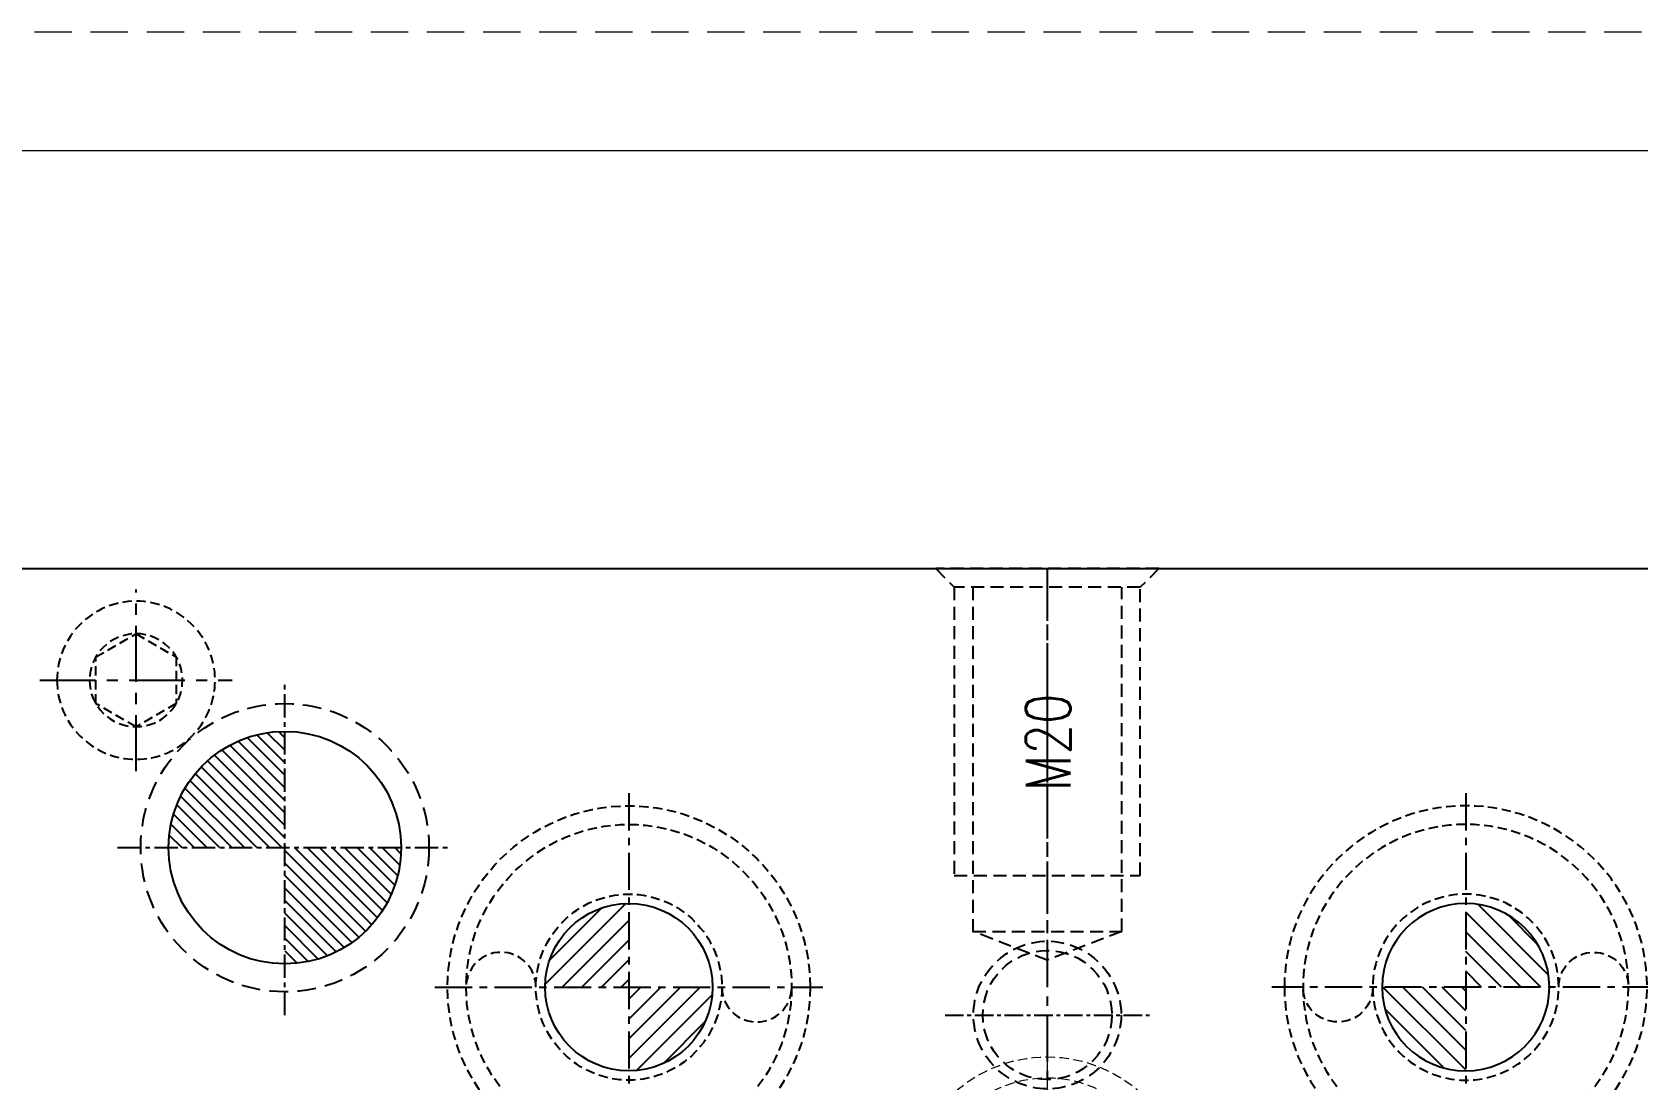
# Model space of a CAD drawing. Header units: millimetres. Extents: x 23490 to 24685, y -23248 to -22403.
# Drawn here: x 23963.1 to 24135.8, y -22515.5 to -22402.8 of the extents above; entities that cross this region are included whole.
import ezdxf

# ---------------------------------------------------------------- set-up
doc = ezdxf.new("R2010")
doc.units = ezdxf.units.MM
doc.header["$LTSCALE"] = 8
for name, pattern in [('CENTER', [2, 1.25, -0.25, 0.25, -0.25]), ('DASHED', [0.75, 0.5, -0.25]), ('HIDDEN', [0.375, 0.25, -0.125]), ('HIDDEN2', [0.1875, 0.125, -0.0625])]:
    doc.linetypes.add(name, pattern=pattern)
for name, color, linetype in [('cen', 1, 'CENTER'), ('CL', 1, 'Continuous'), ('GE', 214, 'Continuous'), ('ha', 8, 'Continuous'), ('hidden', 4, 'HIDDEN'), ('m', 144, 'HIDDEN2'), ('PIN', 5, 'Continuous'), ('SPRING', 7, 'Continuous')]:
    doc.layers.add(name, color=color, linetype=linetype)
doc.layers.add('dim', color=3, linetype='Continuous', lineweight=15)
doc.layers.add('MBOM-ASSIS-LAYER', color=71, linetype='Continuous', lineweight=9)
doc.styles.add('ROMANS', font='ROMANS.shx', dxfattribs={"height": 5, "bigfont": 'chineset.shx'})
doc.styles.get("Standard").update_dxf_attribs({"font": 'txt.shx', "width": 0.8, "bigfont": 'chineset.shx'})

# ---------------------------------------------------------------- blocks, each defined once
blk = doc.blocks.new('10')
at = {"layer": 'cen', "ltscale": 0.6}
for p, q in [((0, 9.76), (0, -9.76)), ((-10.35, 0), (10.35, 0))]:
    blk.add_line(p, q, dxfattribs=at)
at = {"layer": 'm'}
blk.add_lwpolyline([(0, 5), (-4.33, 2.5), (-4.33, -2.5), (0, -5), (4.33, -2.5), (4.33, 2.5)], close=True, dxfattribs=at)
for radius in [8.5, 5]:
    blk.add_circle((0, 0), radius, dxfattribs=at)
blk = doc.blocks.new('20130710.085903')
at = {"layer": 'PIN', "linetype": 'Continuous'}
h = blk.add_hatch(dxfattribs=at)
h.set_pattern_fill('ANSI31', color=256, scale=12, style=0)
h.set_pattern_definition([(45, (2414.86, 305.4585), (-1.0606602, 1.0606602), [])])
h.paths.add_polyline_path([(0, 0), (0, 9, 0.414214), (-9, 0)])
h.paths.add_polyline_path([(9, 0), (0, 0), (0, -9, 0.414214)])
blk.add_circle((0, 0), 9, dxfattribs=at)
at = {"layer": 'SPRING', "linetype": 'CENTER', "ltscale": 0.4}
for p, q in [((0, 20.85), (0, -20.85)), ((-20.85, 0), (20.85, 0))]:
    blk.add_line(p, q, dxfattribs=at)
at = {"layer": 'SPRING', "linetype": 'HIDDEN', "ltscale": 0.5}
for radius in [19.5, 17.5, 10]:
    blk.add_circle((0, 0), radius, dxfattribs=at)
for centre, start, end in [((-13.75, 0), 0, 180), ((13.75, 0), 180, 0)]:
    blk.add_arc(centre, 3.75, start, end, dxfattribs=at)
blk = doc.blocks.new('20160815.170155')
at = {"layer": 'GE', "lineweight": 13}
h = blk.add_hatch(dxfattribs=at)
h.set_pattern_fill('ANSI31', color=256, scale=4, style=0)
h.set_pattern_definition([(315, (26687.59036, -19615.64165), (-0.3535533906, -0.3535533906), [])])
h.paths.add_polyline_path([(0, 0), (0, -8, -0.414214), (-8, 0)])
h.paths.add_polyline_path([(0, 8, -0.414214), (8, 0), (0, 0)])
at = {"layer": 'GE', "linetype": 'CENTER', "lineweight": 13, "ltscale": 5}
for p, q in [((0, 18), (0, -18)), ((18, 0), (-18, 0))]:
    blk.add_line(p, q, dxfattribs=at)
at = {"layer": 'GE', "linetype": 'HIDDEN2', "lineweight": 13}
for radius in [15, 12.75, 9.5, 8]:
    blk.add_circle((0, 0), radius, dxfattribs=at)
at = {"layer": 'GE', "lineweight": 13, "style": 'ROMANS', "width": 0.75}
for s, p in [('G', (-5.03, 1.24)), ('E', (1.62, -5.58))]:
    blk.add_text(s, height=4.34, dxfattribs=at).set_placement(p)
blk = doc.blocks.new('20100617.142056')
at = {"layer": 'MBOM-ASSIS-LAYER', "linetype": 'DASHED'}
blk.add_line((0, 841), (-1189, 841), dxfattribs=at)
at = {"layer": 'MBOM-ASSIS-LAYER'}
blk.add_line((-12.7, 828.3), (-1176.3, 828.3), dxfattribs=at)

msp = doc.modelspace()

# ---------------------------------------------------------------- hatches: boundary and pattern name
at = {"layer": 'ha'}
h = msp.add_hatch(dxfattribs=at)
h.set_pattern_fill('ANSI31', color=256, scale=0.3, style=0)
h.set_pattern_definition([(315, (23776.3678, -22426.3868), (-0.6735192, -0.6735192), [])])
h.paths.add_polyline_path([(23990.3, -22490.491), (23977.8, -22490.491, -0.4142136), (23990.3, -22477.991)])
h.paths.add_polyline_path([(23990.3, -22502.991), (23990.3, -22490.491), (24002.8, -22490.491, -0.4142136)])
h.paths.add_polyline_path([(24154.3, -22490.491), (24141.8, -22490.491, -0.4142136), (24154.3, -22477.991)])
h.paths.add_polyline_path([(24154.3, -22502.991), (24154.3, -22490.491), (24166.8, -22490.491, -0.4142136)])

# ---------------------------------------------------------------- linework, layer by layer
msp.add_line((23900.3, -22460.491), (24244.3, -22460.491))
at = {"color": 8, "linetype": 'HIDDEN', "ltscale": 0.7}
for p, q in [((24084.3, -22460.491), (24060.3, -22460.491)), ((24060.3, -22460.491), (24062.3, -22462.491)), ((24072.3, -22460.491), (24072.3, -22502.587)), ((24084.3, -22460.491), (24082.3, -22462.491)), ((24062.3, -22462.491), (24062.3, -22493.491)), ((24082.3, -22462.491), (24062.3, -22462.491)), ((24064.3, -22462.491), (24064.3, -22499.491)), ((24080.3, -22499.491), (24080.3, -22462.491)), ((24082.3, -22493.491), (24082.3, -22462.491)), ((24062.3, -22493.491), (24082.3, -22493.491)), ((24064.3, -22499.491), (24080.3, -22499.491)), ((24072.3, -22502.587), (24064.3, -22499.491)), ((24080.3, -22499.491), (24072.3, -22502.587))]:
    msp.add_line(p, q, dxfattribs=at)
at = {"color": 8, "linetype": 'CENTER', "ltscale": 0.2}
msp.add_line((24061.3, -22508.491), (24083.3, -22508.491), dxfattribs=at)
msp.add_circle((23990.3, -22490.491), 12.5)
at = {"color": 8, "linetype": 'HIDDEN', "ltscale": 0.7}
for radius in [7.938, 6.938]:
    msp.add_circle((24072.3, -22508.491), radius, dxfattribs=at)
at = {"layer": 'cen', "ltscale": 0.25}
for p, q in [((23990.3, -22508.491), (23990.3, -22472.491)), ((23972.3, -22490.491), (24008.3, -22490.491))]:
    msp.add_line(p, q, dxfattribs=at)
at = {"layer": 'CL', "color": 7, "linetype": 'CENTER', "ltscale": 0.5}
msp.add_line((24072.3, -22460.491), (24072.3, -22810.491), dxfattribs=at)
at = {"layer": 'hidden'}
msp.add_circle((23990.3, -22490.491), 15.5, dxfattribs=at)

# ---------------------------------------------------------------- block references
at = {"layer": 'dim', "xscale": -1, "rotation": 180}
msp.add_blockref('10', (23974.3, -22472.491), dxfattribs=at)
at = {"layer": 'GE'}
msp.add_blockref('20160815.170155', (24072.3, -22527.991), dxfattribs=at)
at = {"layer": 'MBOM-ASSIS-LAYER', "xscale": 1.00471256586481, "yscale": 1.00471256586481, "zscale": 1.00471256586481}
msp.add_blockref('20100617.142056', (24684.771, -23247.769), dxfattribs=at)
at = {"layer": 'SPRING'}
msp.add_blockref('20130710.085903', (24027.3, -22505.491), dxfattribs=at)
at = {"layer": 'SPRING', "xscale": -1}
msp.add_blockref('20130710.085903', (24117.3, -22505.491), dxfattribs=at)

# ---------------------------------------------------------------- texts
at = {"color": 8, "linetype": 'HIDDEN', "ltscale": 0.7, "insert": (24074.788, -22484.443), "char_height": 4.8, "width": 14.1924, "attachment_point": 7, "rotation": 90}
msp.add_mtext('M20', dxfattribs=at)

doc.saveas('drawing.dxf')
